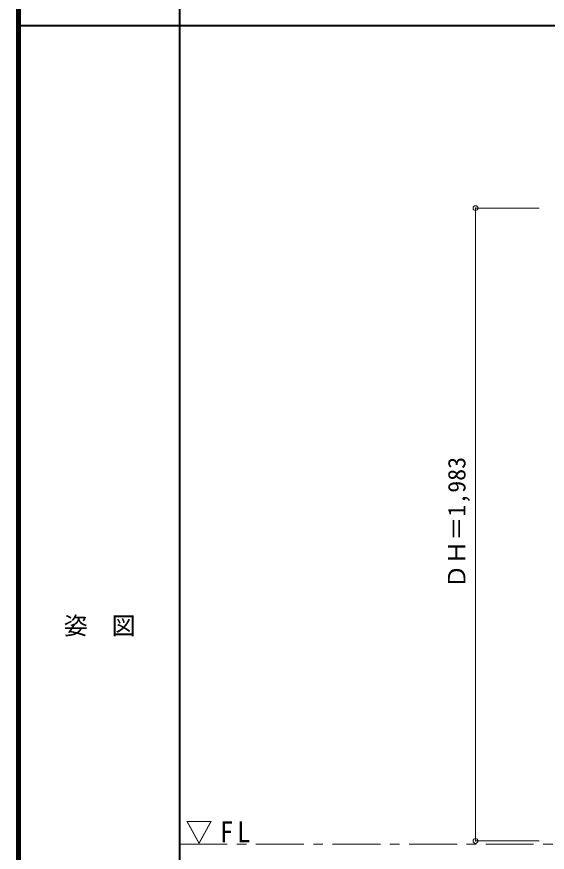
# Model space of a CAD drawing. Units: millimetres, scale not verified. Extents: x -6000 to 5700, y -4307 to 4260.
# Drawn here: x -6000 to -4337, y -2606 to 12 of the extents above; entities that cross this region are included whole.
import ezdxf
from ezdxf.enums import TextEntityAlignment as Align

# ---------------------------------------------------------------- set-up
doc = ezdxf.new("R2010")
doc.units = ezdxf.units.MM
doc.header["$LTSCALE"] = 30
doc.header["$PDMODE"] = 32
doc.header["$PDSIZE"] = 15
doc.linetypes.add('CHAIN1', pattern=[8, 5, -1, 1, -1])
for name, color, linetype, lineweight in [('0-1_通り芯', 7, 'CHAIN1', 18), ('0-B_寸法', 4, 'Continuous', 9), ('F-1_枠', 6, 'Continuous', 40)]:
    doc.layers.add(name, color=color, linetype=linetype, lineweight=lineweight)
doc.layers.add('0-A_文字', color=7, linetype='Continuous')
doc.layers.add('F-A_文字', color=7, linetype='Continuous')
doc.styles.add('ＭＳ ゴシック', font='')
doc.styles.get('ＭＳ ゴシック').set_extended_font_data('MS Gothic')

msp = doc.modelspace()

# ---------------------------------------------------------------- linework, layer by layer
at = {"layer": '0-1_通り芯'}
msp.add_line((-5490, -2581.25), (100, -2581.25), dxfattribs=at)
at = {"layer": '0-B_寸法'}
for p, q in [((-4562, -587.75), (-4562, -2570.75)), ((-4562, -587.75), (-4362, -587.75)), ((-4562, -2570.75), (-4362, -2570.75))]:
    msp.add_line(p, q, dxfattribs=at)
at = {"layer": '0-B_寸法', "color": 7}
for p in [(-4562, -587.75), (-4562, -2570.75)]:
    msp.add_point(p, dxfattribs=at)
at = {"layer": 'F-1_枠'}
for p, q in [((-6000, 4175), (-6000, -4205)), ((-5995, 4175), (-5995, -4205)), ((-5990, 4175), (-5990, -4205)), ((-5490, 4175), (-5490, -3790)), ((-6000, -15.5), (5700, -15.5))]:
    msp.add_line(p, q, dxfattribs=at)

# ---------------------------------------------------------------- texts
at = {"layer": '0-A_文字', "insert": (-5471.25, -2581.25), "char_height": 65.98, "attachment_point": 7, "style": 'ＭＳ ゴシック'}
msp.add_mtext('\\T1.26;\\W0.95;▽FL', dxfattribs=at)
at = {"layer": '0-B_寸法', "color": 7, "style": 'ＭＳ ゴシック'}
msp.add_text('ＤＨ＝1,983', height=54.99, rotation=90, dxfattribs=at).set_placement((-4577, -1779.5), align=Align.BOTTOM_LEFT)
at = {"layer": 'F-A_文字', "style": 'ＭＳ ゴシック'}
msp.add_text('姿\u3000図', height=54.99, dxfattribs=at).set_placement((-5852.5, -1940.25), align=Align.BOTTOM_LEFT)

doc.saveas('drawing.dxf')
